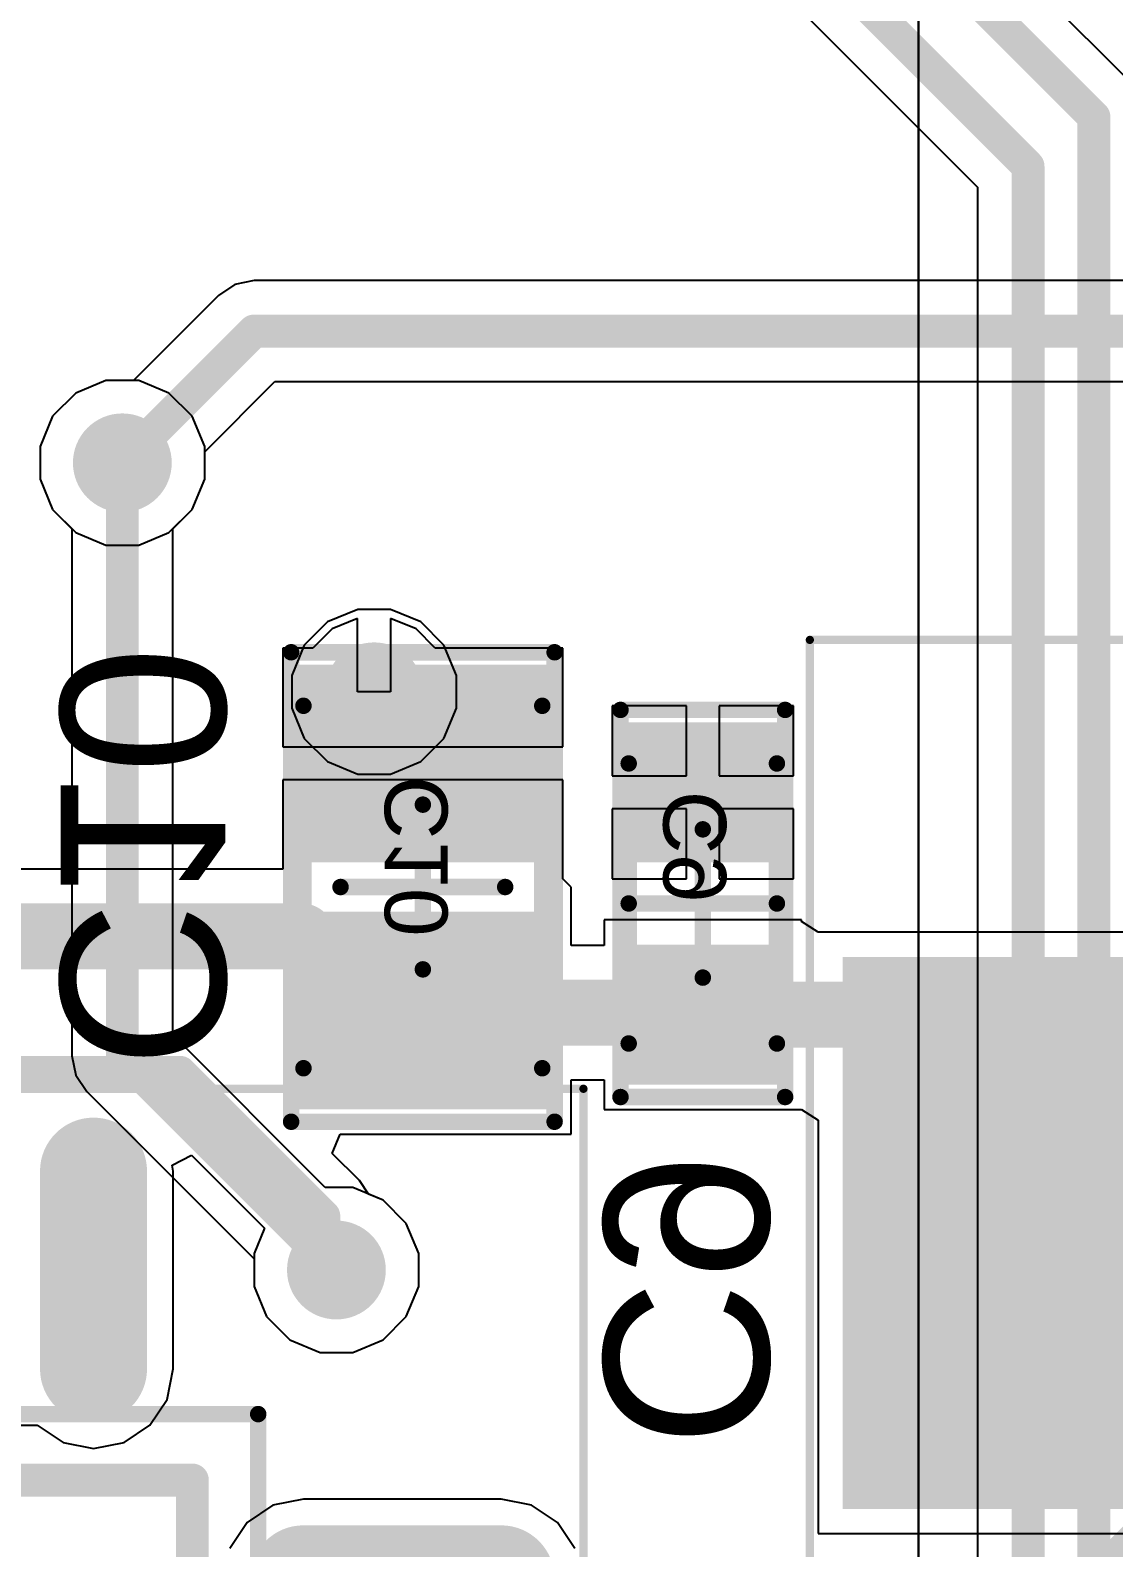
# Model space of a CAD drawing. Header units: inches. Extents: x -5 to 179, y -47 to 8.
# Drawn here: x 90.84 to 97.42, y -19.79 to -10.57 of the extents above; entities that cross this region are included whole.
import ezdxf

# ---------------------------------------------------------------- set-up
doc = ezdxf.new("R2010")
doc.units = ezdxf.units.IN
for name, color, linetype in [('Bottom 3D Body', 56, 'Continuous'), ('Bottom Courtyard', 56, 'Continuous'), ('Bottom Layer', 5, 'Continuous'), ('Bottom Overlay', 54, 'Continuous'), ('Bottom Paste', 16, 'Continuous'), ('Bottom Solder', 6, 'Continuous'), ('Mechanical 1', 6, 'Continuous'), ('Top Assembly', 56, 'Continuous'), ('Top Courtyard', 56, 'Continuous'), ('Top Layer', 1, 'Continuous'), ('Top Overlay', 2, 'Continuous'), ('Top Solder', 216, 'Continuous'), ('Via Holes', 16, 'Continuous')]:
    doc.layers.add(name, color=color, linetype=linetype)
doc.styles.add('Arial', font='', dxfattribs={"height": 0.2})
doc.styles.get('Arial').set_extended_font_data('Arial')

# ---------------------------------------------------------------- blocks, each defined once
blk = doc.blocks.new('TQFP80P1200X1200X120_44N_B_993')
at = {"layer": 'Bottom Layer'}
h = blk.add_hatch(color=5, dxfattribs=at)
edge = h.paths.add_edge_path()
edge.add_arc((-4, 5.275), 0.275, 180, 360)
edge.add_line((-3.725, 5.275), (-3.725, 6.475))
edge.add_arc((-4, 6.475), 0.275, 0, 180)
edge.add_line((-4.275, 6.475), (-4.275, 5.275))
h = blk.add_hatch(color=5, dxfattribs=at)
edge = h.paths.add_edge_path()
edge.add_arc((-6.475, 4), 0.275, 90, 270)
edge.add_line((-6.475, 3.725), (-5.275, 3.725))
edge.add_arc((-5.275, 4), 0.275, 270, 450)
edge.add_line((-5.275, 4.275), (-6.475, 4.275))
at = {"layer": 'Bottom Paste'}
h = blk.add_hatch(color=16, dxfattribs=at)
edge = h.paths.add_edge_path()
edge.add_arc((-4, 5.275), 0.275, 180, 360)
edge.add_line((-3.725, 5.275), (-3.725, 6.475))
edge.add_arc((-4, 6.475), 0.275, 0, 180)
edge.add_line((-4.275, 6.475), (-4.275, 5.275))
h = blk.add_hatch(color=16, dxfattribs=at)
edge = h.paths.add_edge_path()
edge.add_arc((-6.475, 4), 0.275, 90, 270)
edge.add_line((-6.475, 3.725), (-5.275, 3.725))
edge.add_arc((-5.275, 4), 0.275, 270, 450)
edge.add_line((-5.275, 4.275), (-6.475, 4.275))
at = {"layer": 'Bottom Solder'}
h = blk.add_hatch(color=6, dxfattribs=at)
edge = h.paths.add_edge_path()
edge.add_arc((-4, 5.275), 0.325, 180, 360)
edge.add_line((-3.675, 5.275), (-3.675, 6.475))
edge.add_arc((-4, 6.475), 0.325, 0, 180)
edge.add_line((-4.325, 6.475), (-4.325, 5.275))
h = blk.add_hatch(color=6, dxfattribs=at)
edge = h.paths.add_edge_path()
edge.add_arc((-6.475, 4), 0.325, 90, 270)
edge.add_line((-6.475, 3.675), (-5.275, 3.675))
edge.add_arc((-5.275, 4), 0.325, 270, 450)
edge.add_line((-5.275, 4.325), (-6.475, 4.325))
at = {"layer": 'Bottom 3D Body'}
for points in [[(5, 5, 0.1, 0.1, 0), (-5, 5, 0.1, 0.1, 0)], [(-5, -5, 0.1, 0.1, 0), (-5, 5, 0.1, 0.1, 0)]]:
    blk.add_lwpolyline(points, format="xyseb", dxfattribs=at)
blk.add_lwpolyline([(-5.025, 5, 0.05, 0.05, 1), (-4.975, 5, 0.05, 0.05, 1)], format="xyseb", close=True, dxfattribs=at)
blk.add_lwpolyline([(-5.025, 5, 0.05, 0.05, 1), (-4.975, 5, 0.05, 0.05, 1)], format="xyseb", close=True, dxfattribs=at)
at = {"layer": 'Bottom Courtyard'}
for points in [[(6.975, 6.975, 0.05, 0.05, 0), (-6.975, 6.975, 0.05, 0.05, 0)], [(-6.975, -6.975, 0.05, 0.05, 0), (-6.975, 6.975, 0.05, 0.05, 0)]]:
    blk.add_lwpolyline(points, format="xyseb", dxfattribs=at)
blk.add_lwpolyline([(-6.9875, 6.975, 0.025, 0.025, 1), (-6.9625, 6.975, 0.025, 0.025, 1)], format="xyseb", close=True, dxfattribs=at)
blk.add_lwpolyline([(-6.9875, 6.975, 0.025, 0.025, 1), (-6.9625, 6.975, 0.025, 0.025, 1)], format="xyseb", close=True, dxfattribs=at)
at = {"layer": 'Bottom Overlay'}
for points in [[(4.6, 4.6, 0.2, 0.2, 0), (-4.6, 4.6, 0.2, 0.2, 0)], [(-4.6, -4.6, 0.2, 0.2, 0), (-4.6, 4.6, 0.2, 0.2, 0)]]:
    blk.add_lwpolyline(points, format="xyseb", dxfattribs=at)
blk.add_lwpolyline([(-4.65, 4.6, 0.1, 0.1, 1), (-4.55, 4.6, 0.1, 0.1, 1)], format="xyseb", close=True, dxfattribs=at)
blk.add_lwpolyline([(-4.65, 4.6, 0.1, 0.1, 1), (-4.55, 4.6, 0.1, 0.1, 1)], format="xyseb", close=True, dxfattribs=at)
blk = doc.blocks.new('CAPC1608X06L_B_996')
at = {"layer": 'Bottom Layer'}
for points in [[(-0.3, 0.4), (-0.3, -0.4), (-1.05, -0.4), (-1.05, 0.4)], [(1.05, 0.4), (1.05, -0.4), (0.3, -0.4), (0.3, 0.4)]]:
    blk.add_hatch(color=5, dxfattribs=at).paths.add_polyline_path(points)
at = {"layer": 'Bottom Paste'}
for points in [[(-0.3, 0.4), (-0.3, -0.4), (-1.05, -0.4), (-1.05, 0.4)], [(1.05, 0.4), (1.05, -0.4), (0.3, -0.4), (0.3, 0.4)]]:
    blk.add_hatch(color=16, dxfattribs=at).paths.add_polyline_path(points)
at = {"layer": 'Bottom Solder'}
for points in [[(-0.25, 0.45), (-0.25, -0.45), (-1.1, -0.45), (-1.1, 0.45)], [(1.1, 0.45), (1.1, -0.45), (0.25, -0.45), (0.25, 0.45)]]:
    blk.add_hatch(color=6, dxfattribs=at).paths.add_polyline_path(points)
at = {"layer": 'Top Assembly'}
for points in [[(0.85, 0.45, 0.1, 0.1, 0), (-0.85, 0.45, 0.1, 0.1, 0)], [(-0.85, -0.45, 0.1, 0.1, 0), (-0.85, 0.45, 0.1, 0.1, 0)], [(0.85, -0.45, 0.1, 0.1, 0), (0.85, 0.45, 0.1, 0.1, 0)], [(0.85, -0.45, 0.1, 0.1, 0), (-0.85, -0.45, 0.1, 0.1, 0)]]:
    blk.add_lwpolyline(points, format="xyseb", dxfattribs=at)
for points in [[(-0.875, 0.45, 0.05, 0.05, 1), (-0.825, 0.45, 0.05, 0.05, 1)], [(-0.875, 0.45, 0.05, 0.05, 1), (-0.825, 0.45, 0.05, 0.05, 1)], [(0.825, 0.45, 0.05, 0.05, 1), (0.875, 0.45, 0.05, 0.05, 1)], [(0.825, 0.45, 0.05, 0.05, 1), (0.875, 0.45, 0.05, 0.05, 1)], [(-0.875, -0.45, 0.05, 0.05, 1), (-0.825, -0.45, 0.05, 0.05, 1)], [(-0.875, -0.45, 0.05, 0.05, 1), (-0.825, -0.45, 0.05, 0.05, 1)], [(0.825, -0.45, 0.05, 0.05, 1), (0.875, -0.45, 0.05, 0.05, 1)], [(0.825, -0.45, 0.05, 0.05, 1), (0.875, -0.45, 0.05, 0.05, 1)]]:
    blk.add_lwpolyline(points, format="xyseb", close=True, dxfattribs=at)
at = {"layer": 'Top Courtyard'}
for points in [[(-1.175, -0.5, 0.1, 0.1, 0), (-1.175, 0.5, 0.1, 0.1, 0)], [(1.175, 0.5, 0.1, 0.1, 0), (-1.175, 0.5, 0.1, 0.1, 0)], [(0, -0.45, 0.1, 0.1, 0), (0, 0.45, 0.1, 0.1, 0)], [(1.175, -0.5, 0.1, 0.1, 0), (1.175, 0.5, 0.1, 0.1, 0)], [(0.45, 0, 0.1, 0.1, 0), (-0.45, 0, 0.1, 0.1, 0)], [(1.175, -0.5, 0.1, 0.1, 0), (-1.175, -0.5, 0.1, 0.1, 0)]]:
    blk.add_lwpolyline(points, format="xyseb", dxfattribs=at)
for points in [[(-1.2, 0.5, 0.05, 0.05, 1), (-1.15, 0.5, 0.05, 0.05, 1)], [(-1.2, 0.5, 0.05, 0.05, 1), (-1.15, 0.5, 0.05, 0.05, 1)], [(-0.025, 0.45, 0.05, 0.05, 1), (0.025, 0.45, 0.05, 0.05, 1)], [(1.15, 0.5, 0.05, 0.05, 1), (1.2, 0.5, 0.05, 0.05, 1)], [(1.15, 0.5, 0.05, 0.05, 1), (1.2, 0.5, 0.05, 0.05, 1)], [(-0.475, 0, 0.05, 0.05, 1), (-0.425, 0, 0.05, 0.05, 1)], [(0.425, 0, 0.05, 0.05, 1), (0.475, 0, 0.05, 0.05, 1)], [(-1.2, -0.5, 0.05, 0.05, 1), (-1.15, -0.5, 0.05, 0.05, 1)], [(-1.2, -0.5, 0.05, 0.05, 1), (-1.15, -0.5, 0.05, 0.05, 1)], [(-0.025, -0.45, 0.05, 0.05, 1), (0.025, -0.45, 0.05, 0.05, 1)], [(1.15, -0.5, 0.05, 0.05, 1), (1.2, -0.5, 0.05, 0.05, 1)], [(1.15, -0.5, 0.05, 0.05, 1), (1.2, -0.5, 0.05, 0.05, 1)]]:
    blk.add_lwpolyline(points, format="xyseb", close=True, dxfattribs=at)
at = {"layer": 'Top Assembly', "style": 'Arial', "text_generation_flag": 2}
blk.add_text('C9', height=0.381, rotation=-180, dxfattribs=at).set_placement((-0.6849, 0.1416))
blk = doc.blocks.new('CAPC2012X11L_B_997')
at = {"layer": 'Bottom Layer'}
for points in [[(-0.2, 0.7), (-0.2, -0.7), (-1.3, -0.7), (-1.3, 0.7)], [(1.3, 0.7), (1.3, -0.7), (0.2, -0.7), (0.2, 0.7)]]:
    blk.add_hatch(color=5, dxfattribs=at).paths.add_polyline_path(points)
at = {"layer": 'Bottom Paste'}
for points in [[(-0.2, 0.7), (-0.2, -0.7), (-1.3, -0.7), (-1.3, 0.7)], [(1.3, 0.7), (1.3, -0.7), (0.2, -0.7), (0.2, 0.7)]]:
    blk.add_hatch(color=16, dxfattribs=at).paths.add_polyline_path(points)
at = {"layer": 'Bottom Solder'}
for points in [[(-0.15, 0.75), (-0.15, -0.75), (-1.35, -0.75), (-1.35, 0.75)], [(1.35, 0.75), (1.35, -0.75), (0.15, -0.75), (0.15, 0.75)]]:
    blk.add_hatch(color=6, dxfattribs=at).paths.add_polyline_path(points)
at = {"layer": 'Top Assembly'}
for points in [[(1.1, 0.725, 0.1, 0.1, 0), (-1.1, 0.725, 0.1, 0.1, 0)], [(-1.1, -0.725, 0.1, 0.1, 0), (-1.1, 0.725, 0.1, 0.1, 0)], [(1.1, -0.725, 0.1, 0.1, 0), (1.1, 0.725, 0.1, 0.1, 0)], [(1.1, -0.725, 0.1, 0.1, 0), (-1.1, -0.725, 0.1, 0.1, 0)]]:
    blk.add_lwpolyline(points, format="xyseb", dxfattribs=at)
for points in [[(-1.125, 0.725, 0.05, 0.05, 1), (-1.075, 0.725, 0.05, 0.05, 1)], [(-1.125, 0.725, 0.05, 0.05, 1), (-1.075, 0.725, 0.05, 0.05, 1)], [(1.075, 0.725, 0.05, 0.05, 1), (1.125, 0.725, 0.05, 0.05, 1)], [(1.075, 0.725, 0.05, 0.05, 1), (1.125, 0.725, 0.05, 0.05, 1)], [(-1.125, -0.725, 0.05, 0.05, 1), (-1.075, -0.725, 0.05, 0.05, 1)], [(-1.125, -0.725, 0.05, 0.05, 1), (-1.075, -0.725, 0.05, 0.05, 1)], [(1.075, -0.725, 0.05, 0.05, 1), (1.125, -0.725, 0.05, 0.05, 1)], [(1.075, -0.725, 0.05, 0.05, 1), (1.125, -0.725, 0.05, 0.05, 1)]]:
    blk.add_lwpolyline(points, format="xyseb", close=True, dxfattribs=at)
at = {"layer": 'Top Courtyard'}
for points in [[(1.425, 0.8, 0.1, 0.1, 0), (-1.425, 0.8, 0.1, 0.1, 0)], [(-1.425, -0.8, 0.1, 0.1, 0), (-1.425, 0.8, 0.1, 0.1, 0)], [(1.425, -0.8, 0.1, 0.1, 0), (1.425, 0.8, 0.1, 0.1, 0)], [(0, -0.5, 0.1, 0.1, 0), (0, 0.5, 0.1, 0.1, 0)], [(0.5, 0, 0.1, 0.1, 0), (-0.5, 0, 0.1, 0.1, 0)], [(1.425, -0.8, 0.1, 0.1, 0), (-1.425, -0.8, 0.1, 0.1, 0)]]:
    blk.add_lwpolyline(points, format="xyseb", dxfattribs=at)
for points in [[(-1.45, 0.8, 0.05, 0.05, 1), (-1.4, 0.8, 0.05, 0.05, 1)], [(-1.45, 0.8, 0.05, 0.05, 1), (-1.4, 0.8, 0.05, 0.05, 1)], [(1.4, 0.8, 0.05, 0.05, 1), (1.45, 0.8, 0.05, 0.05, 1)], [(1.4, 0.8, 0.05, 0.05, 1), (1.45, 0.8, 0.05, 0.05, 1)], [(-0.025, 0.5, 0.05, 0.05, 1), (0.025, 0.5, 0.05, 0.05, 1)], [(-0.525, 0, 0.05, 0.05, 1), (-0.475, 0, 0.05, 0.05, 1)], [(0.475, 0, 0.05, 0.05, 1), (0.525, 0, 0.05, 0.05, 1)], [(-0.025, -0.5, 0.05, 0.05, 1), (0.025, -0.5, 0.05, 0.05, 1)], [(-1.45, -0.8, 0.05, 0.05, 1), (-1.4, -0.8, 0.05, 0.05, 1)], [(-1.45, -0.8, 0.05, 0.05, 1), (-1.4, -0.8, 0.05, 0.05, 1)], [(1.4, -0.8, 0.05, 0.05, 1), (1.45, -0.8, 0.05, 0.05, 1)], [(1.4, -0.8, 0.05, 0.05, 1), (1.45, -0.8, 0.05, 0.05, 1)]]:
    blk.add_lwpolyline(points, format="xyseb", close=True, dxfattribs=at)
at = {"layer": 'Top Assembly', "style": 'Arial', "text_generation_flag": 2}
blk.add_text('C10', height=0.381, rotation=-180, dxfattribs=at).set_placement((-0.675, 0.15))
blk = doc.blocks.new('SOT230P700X180_4N_B_1000')
at = {"layer": 'Bottom Layer'}
for points in [[(-1.85, 2.8), (-1.85, 1.8), (-4, 1.8), (-4, 2.8)], [(4, 1.625), (4, -1.625), (1.85, -1.625), (1.85, 1.625)], [(-1.85, 0.5), (-1.85, -0.5), (-4, -0.5), (-4, 0.5)], [(-1.85, -1.8), (-1.85, -2.8), (-4, -2.8), (-4, -1.8)]]:
    blk.add_hatch(color=5, dxfattribs=at).paths.add_polyline_path(points)
at = {"layer": 'Bottom Paste'}
for points in [[(-1.85, 2.8), (-1.85, 1.8), (-4, 1.8), (-4, 2.8)], [(4, 1.625), (4, -1.625), (1.85, -1.625), (1.85, 1.625)], [(-1.85, 0.5), (-1.85, -0.5), (-4, -0.5), (-4, 0.5)], [(-1.85, -1.8), (-1.85, -2.8), (-4, -2.8), (-4, -1.8)]]:
    blk.add_hatch(color=16, dxfattribs=at).paths.add_polyline_path(points)
at = {"layer": 'Bottom Solder'}
for points in [[(-1.8, 2.85), (-1.8, 1.75), (-4.05, 1.75), (-4.05, 2.85)], [(4.05, 1.675), (4.05, -1.675), (1.8, -1.675), (1.8, 1.675)], [(-1.8, 0.55), (-1.8, -0.55), (-4.05, -0.55), (-4.05, 0.55)], [(-1.8, -1.75), (-1.8, -2.85), (-4.05, -2.85), (-4.05, -1.75)]]:
    blk.add_hatch(color=6, dxfattribs=at).paths.add_polyline_path(points)
at = {"layer": 'Bottom Courtyard'}
for points in [[(4.25, 3.6, 0.05, 0.05, 0), (-4.25, 3.6, 0.05, 0.05, 0)], [(-4.25, 3.6, 0.05, 0.05, 0), (-4.25, -3.6, 0.05, 0.05, 0)], [(4.25, 3.6, 0.05, 0.05, 0), (4.25, -3.6, 0.05, 0.05, 0)], [(0, 0.5, 0.1, 0.1, 0), (0, -0.5, 0.1, 0.1, 0)], [(0.5, 0, 0.1, 0.1, 0), (-0.5, 0, 0.1, 0.1, 0)], [(4.25, -3.6, 0.05, 0.05, 0), (-4.25, -3.6, 0.05, 0.05, 0)]]:
    blk.add_lwpolyline(points, format="xyseb", dxfattribs=at)
for points in [[(-4.2625, 3.6, 0.025, 0.025, 1), (-4.2375, 3.6, 0.025, 0.025, 1)], [(-4.2625, 3.6, 0.025, 0.025, 1), (-4.2375, 3.6, 0.025, 0.025, 1)], [(4.2375, 3.6, 0.025, 0.025, 1), (4.2625, 3.6, 0.025, 0.025, 1)], [(4.2375, 3.6, 0.025, 0.025, 1), (4.2625, 3.6, 0.025, 0.025, 1)], [(-0.025, 0.5, 0.05, 0.05, 1), (0.025, 0.5, 0.05, 0.05, 1)], [(-0.525, 0, 0.05, 0.05, 1), (-0.475, 0, 0.05, 0.05, 1)], [(0.475, 0, 0.05, 0.05, 1), (0.525, 0, 0.05, 0.05, 1)], [(-0.025, -0.5, 0.05, 0.05, 1), (0.025, -0.5, 0.05, 0.05, 1)], [(-4.2625, -3.6, 0.025, 0.025, 1), (-4.2375, -3.6, 0.025, 0.025, 1)], [(-4.2625, -3.6, 0.025, 0.025, 1), (-4.2375, -3.6, 0.025, 0.025, 1)], [(4.2375, -3.6, 0.025, 0.025, 1), (4.2625, -3.6, 0.025, 0.025, 1)], [(4.2375, -3.6, 0.025, 0.025, 1), (4.2625, -3.6, 0.025, 0.025, 1)]]:
    blk.add_lwpolyline(points, format="xyseb", close=True, dxfattribs=at)
at = {"layer": 'Bottom Overlay'}
for points in [[(-1.55, 3.35, 0.2, 0.2, 0), (-1.55, -3.35, 0.2, 0.2, 0)], [(1.55, 3.35, 0.2, 0.2, 0), (-1.55, 3.35, 0.2, 0.2, 0)], [(1.55, 3.35, 0.2, 0.2, 0), (1.55, -3.35, 0.2, 0.2, 0)], [(1.55, -3.35, 0.2, 0.2, 0), (-1.55, -3.35, 0.2, 0.2, 0)]]:
    blk.add_lwpolyline(points, format="xyseb", dxfattribs=at)
for points in [[(-1.6, 3.35, 0.1, 0.1, 1), (-1.5, 3.35, 0.1, 0.1, 1)], [(-1.6, 3.35, 0.1, 0.1, 1), (-1.5, 3.35, 0.1, 0.1, 1)], [(1.5, 3.35, 0.1, 0.1, 1), (1.6, 3.35, 0.1, 0.1, 1)], [(1.5, 3.35, 0.1, 0.1, 1), (1.6, 3.35, 0.1, 0.1, 1)], [(-2.8, -3.35, 0.25, 0.25, 1), (-3.05, -3.35, 0.25, 0.25, 1)], [(-3.1125, -3.35, 0.125, 0.125, 1), (-2.9875, -3.35, 0.125, 0.125, 1)], [(-2.8625, -3.35, 0.125, 0.125, 1), (-2.7375, -3.35, 0.125, 0.125, 1)], [(-1.6, -3.35, 0.1, 0.1, 1), (-1.5, -3.35, 0.1, 0.1, 1)], [(-1.6, -3.35, 0.1, 0.1, 1), (-1.5, -3.35, 0.1, 0.1, 1)], [(1.5, -3.35, 0.1, 0.1, 1), (1.6, -3.35, 0.1, 0.1, 1)], [(1.5, -3.35, 0.1, 0.1, 1), (1.6, -3.35, 0.1, 0.1, 1)]]:
    blk.add_lwpolyline(points, format="xyseb", close=True, dxfattribs=at)

msp = doc.modelspace()

# ---------------------------------------------------------------- hatches: boundary and pattern name
at = {"layer": 'Bottom Layer'}
h = msp.add_hatch(color=5, dxfattribs=at)
edge = h.paths.add_edge_path()
edge.add_arc((91.4, -13.2), 0.3, 0, 360)
h = msp.add_hatch(color=5, dxfattribs=at)
edge = h.paths.add_edge_path()
edge.add_arc((92.929, -14.59), 0.3, 0, 360)
h = msp.add_hatch(color=5, dxfattribs=at)
edge = h.paths.add_edge_path()
edge.add_arc((92.7, -18.1), 0.3, 0, 360)
at = {"layer": 'Top Layer'}
h = msp.add_hatch(color=1, dxfattribs=at)
edge = h.paths.add_edge_path()
edge.add_arc((91.4, -13.2), 0.3, 0, 360)
h = msp.add_hatch(color=1, dxfattribs=at)
edge = h.paths.add_edge_path()
edge.add_arc((92.929, -14.59), 0.3, 0, 360)
h = msp.add_hatch(color=1, dxfattribs=at)
edge = h.paths.add_edge_path()
edge.add_arc((92.7, -18.1), 0.3, 0, 360)
at = {"layer": 'Via Holes'}
h = msp.add_hatch(color=7, dxfattribs=at)
edge = h.paths.add_edge_path()
edge.add_arc((91.4, -13.2), 0.15, 0, 360)
h = msp.add_hatch(color=7, dxfattribs=at)
edge = h.paths.add_edge_path()
edge.add_arc((92.929, -14.59), 0.15, 0, 360)
h = msp.add_hatch(color=7, dxfattribs=at)
edge = h.paths.add_edge_path()
edge.add_arc((92.7, -18.1), 0.15, 0, 360)

# ---------------------------------------------------------------- linework, layer by layer
at = {"layer": 'Bottom Layer'}
for p, q in [((92.0829, -12.1174), (91.9837, -12.1837)), ((92.2, -12.0941), (92.0829, -12.1174)), ((102.1733, -12.0941), (92.2, -12.0941)), ((92.2, -12.0941), (92.2, -12.0941)), ((91.9837, -12.1837), (91.4674, -12.7)), ((91.9837, -12.1837), (91.9837, -12.1837)), ((91.3005, -12.7), (91.1168, -12.7761)), ((91.4674, -12.7), (91.3005, -12.7)), ((91.9, -13.1326), (92.3267, -12.7059)), ((92.3267, -12.7059), (102.3, -12.7059)), ((91.1168, -12.7761), (90.9761, -12.9168)), ((90.9761, -12.9168), (90.9, -13.1005)), ((90.9, -13.1005), (90.9, -13.2995)), ((91.9, -13.2995), (91.9, -13.1326)), ((90.9, -13.2995), (90.9761, -13.4832)), ((91.8239, -13.4832), (91.9, -13.2995)), ((90.9761, -13.4832), (91.1168, -13.6239)), ((91.6832, -13.6239), (91.8239, -13.4832)), ((91.1168, -13.6239), (91.3005, -13.7)), ((91.4995, -13.7), (91.6832, -13.6239)), ((91.3005, -13.7), (91.4995, -13.7)), ((92.829, -14.1443), (92.6741, -14.2085)), ((92.829, -14.59), (92.829, -14.1443)), ((93.1839, -14.2085), (93.029, -14.1443)), ((93.029, -14.1443), (93.029, -14.59)), ((92.6741, -14.2085), (92.5576, -14.325)), ((93.3004, -14.325), (93.1839, -14.2085)), ((92.5576, -14.325), (92.375, -14.325)), ((92.375, -14.325), (92.375, -14.925)), ((94.075, -14.325), (93.3004, -14.325)), ((94.075, -14.925), (94.075, -14.325)), ((93.029, -14.59), (92.829, -14.59)), ((94.825, -14.675), (94.375, -14.675)), ((94.375, -14.675), (94.375, -15.1)), ((94.825, -15.1), (94.825, -14.675)), ((95.475, -14.675), (95.025, -14.675)), ((95.025, -14.675), (95.025, -15.1)), ((95.475, -15.1), (95.475, -14.675)), ((92.375, -14.925), (93.225, -14.925)), ((93.225, -14.925), (94.075, -14.925)), ((94.375, -15.1), (94.825, -15.1)), ((95.025, -15.1), (95.475, -15.1)), ((93.225, -15.125), (92.375, -15.125)), ((92.375, -15.125), (92.375, -15.6672)), ((94.075, -15.125), (93.225, -15.125)), ((94.075, -15.725), (94.075, -15.125)), ((94.825, -15.3), (94.375, -15.3)), ((94.375, -15.3), (94.375, -15.725)), ((94.825, -15.725), (94.825, -15.3)), ((95.475, -15.3), (95.025, -15.3)), ((95.025, -15.3), (95.025, -15.725)), ((95.475, -15.725), (95.475, -15.3)), ((92.375, -15.6672), (90.575, -15.6672)), ((94.125, -15.775), (94.075, -15.725)), ((94.375, -15.725), (94.825, -15.725)), ((95.025, -15.725), (95.475, -15.725)), ((94.125, -16.1297), (94.125, -15.775)), ((94.125, -15.775), (94.125, -15.775)), ((95.525, -15.975), (94.325, -15.975)), ((94.325, -15.975), (94.325, -16.1297)), ((95.525, -15.9848), (95.525, -15.975)), ((95.625, -16.05), (95.525, -15.9848)), ((98.175, -16.05), (95.625, -16.05)), ((94.325, -16.1297), (94.125, -16.1297)), ((94.125, -17.275), (94.125, -16.9453)), ((94.125, -16.9453), (94.325, -16.9453)), ((94.325, -16.9453), (94.325, -17.125)), ((94.325, -17.125), (95.525, -17.125)), ((95.525, -17.125), (95.625, -17.1902)), ((95.625, -17.1902), (95.625, -19.7)), ((92.6749, -17.3923), (92.7235, -17.275)), ((92.7235, -17.275), (94.125, -17.275)), ((91.7022, -17.4644), (91.8193, -17.4019)), ((91.8193, -17.4019), (92.2638, -17.8464)), ((92.8398, -17.5572), (92.6749, -17.3923)), ((91.7093, -17.5), (91.7022, -17.4644)), ((91.7093, -18.7), (91.7093, -17.5)), ((92.8947, -17.6395), (92.8398, -17.5572)), ((92.9832, -17.6761), (92.8947, -17.6395)), ((93.1239, -17.8168), (92.9832, -17.6761)), ((92.2638, -17.8464), (92.2, -18.0005)), ((93.2, -18.0005), (93.1239, -17.8168)), ((92.2, -18.0005), (92.2, -18.1995)), ((93.2, -18.1995), (93.2, -18.0005)), ((92.2, -18.1995), (92.2761, -18.3832)), ((93.1239, -18.3832), (93.2, -18.1995)), ((92.2761, -18.3832), (92.4168, -18.5239)), ((92.9832, -18.5239), (93.1239, -18.3832)), ((92.4168, -18.5239), (92.6005, -18.6)), ((92.6005, -18.6), (92.7995, -18.6)), ((92.7995, -18.6), (92.9832, -18.5239)), ((91.6724, -18.8853), (91.7093, -18.7)), ((91.5675, -19.0424), (91.6724, -18.8853)), ((90.7675, -19.0424), (90.8826, -19.0424)), ((90.8826, -19.0424), (91.0397, -19.1474)), ((91.4103, -19.1474), (91.5675, -19.0424)), ((91.0397, -19.1474), (91.225, -19.1843)), ((91.225, -19.1843), (91.4103, -19.1474)), ((92.5, -19.4907), (92.3146, -19.5276)), ((93.7, -19.4907), (92.5, -19.4907)), ((93.8853, -19.5276), (93.7, -19.4907)), ((92.3146, -19.5276), (92.1575, -19.6325)), ((94.0424, -19.6325), (93.8853, -19.5276)), ((92.1575, -19.6325), (92.0525, -19.7897)), ((94.1474, -19.7897), (94.0424, -19.6325)), ((95.625, -19.7), (98.175, -19.7))]:
    msp.add_line(p, q, dxfattribs=at)
for points in [[(91.4, -13.2, 0.2, 0.2, 0), (92.2, -12.4, 0.2, 0.2, 0)], [(92.2, -12.4, 0.2, 0.2, 0), (102.3, -12.4, 0.2, 0.2, 0)], [(89.975, -16.075, 0.4, 0.4, 0), (92.4907, -16.075, 0.4, 0.4, 0)], [(92.4907, -16.075, 0.4, 0.4, 0), (92.5907, -16.175, 0.4, 0.4, 0)], [(92.5907, -16.175, 0.4, 0.4, 0), (92.875, -16.175, 0.4, 0.4, 0)], [(92.875, -16.175, 0.4, 0.4, 0), (93.2375, -16.5375, 0.4, 0.4, 0)], [(93.2375, -16.5375, 0.4, 0.4, 0), (94.9125, -16.5375, 0.4, 0.4, 0)], [(94.9125, -16.5375, 0.4, 0.4, 0), (94.925, -16.55, 0.4, 0.4, 0)], [(94.925, -16.55, 0.4, 0.4, 0), (96.025, -16.55, 0.4, 0.4, 0)], [(96.025, -16.55, 0.4, 0.4, 0), (96.9, -17.425, 0.4, 0.4, 0)], [(90.7, -16.9, 0.2, 0.2, 0), (91.75, -16.9, 0.2, 0.2, 0)], [(91.75, -16.9, 0.2, 0.2, 0), (92.6235, -17.7735, 0.2, 0.2, 0)], [(96.9, -17.875, 0.4, 0.4, 0), (96.9, -17.425, 0.4, 0.4, 0)], [(92.6235, -18.0235, 0.2, 0.2, 0), (92.6235, -17.7735, 0.2, 0.2, 0)], [(96.9, -17.875, 0.4, 0.4, 0), (102.75, -17.875, 0.4, 0.4, 0)], [(92.6235, -18.0235, 0.2, 0.2, 0), (92.7, -18.1, 0.2, 0.2, 0)]]:
    msp.add_lwpolyline(points, format="xyseb", dxfattribs=at)
for points in [[(92.15, -12.4, 0.1, 0.1, 1), (92.25, -12.4, 0.1, 0.1, 1)], [(92.15, -12.4, 0.1, 0.1, 1), (92.25, -12.4, 0.1, 0.1, 1)], [(91.35, -13.2, 0.1, 0.1, 1), (91.45, -13.2, 0.1, 0.1, 1)], [(92.3907, -16.075, 0.2, 0.2, 1), (92.5907, -16.075, 0.2, 0.2, 1)], [(92.3907, -16.075, 0.2, 0.2, 1), (92.5907, -16.075, 0.2, 0.2, 1)], [(92.4907, -16.175, 0.2, 0.2, 1), (92.6907, -16.175, 0.2, 0.2, 1)], [(92.4907, -16.175, 0.2, 0.2, 1), (92.6907, -16.175, 0.2, 0.2, 1)], [(92.775, -16.175, 0.2, 0.2, 1), (92.975, -16.175, 0.2, 0.2, 1)], [(92.775, -16.175, 0.2, 0.2, 1), (92.975, -16.175, 0.2, 0.2, 1)], [(93.1375, -16.5375, 0.2, 0.2, 1), (93.3375, -16.5375, 0.2, 0.2, 1)], [(93.1375, -16.5375, 0.2, 0.2, 1), (93.3375, -16.5375, 0.2, 0.2, 1)], [(94.8125, -16.5375, 0.2, 0.2, 1), (95.0125, -16.5375, 0.2, 0.2, 1)], [(94.8125, -16.5375, 0.2, 0.2, 1), (95.0125, -16.5375, 0.2, 0.2, 1)], [(94.825, -16.55, 0.2, 0.2, 1), (95.025, -16.55, 0.2, 0.2, 1)], [(94.825, -16.55, 0.2, 0.2, 1), (95.025, -16.55, 0.2, 0.2, 1)], [(95.925, -16.55, 0.2, 0.2, 1), (96.125, -16.55, 0.2, 0.2, 1)], [(95.925, -16.55, 0.2, 0.2, 1), (96.125, -16.55, 0.2, 0.2, 1)], [(91.7, -16.9, 0.1, 0.1, 1), (91.8, -16.9, 0.1, 0.1, 1)], [(91.7, -16.9, 0.1, 0.1, 1), (91.8, -16.9, 0.1, 0.1, 1)], [(96.8, -17.425, 0.2, 0.2, 1), (97, -17.425, 0.2, 0.2, 1)], [(96.8, -17.425, 0.2, 0.2, 1), (97, -17.425, 0.2, 0.2, 1)], [(92.5735, -17.7735, 0.1, 0.1, 1), (92.6735, -17.7735, 0.1, 0.1, 1)], [(92.5735, -17.7735, 0.1, 0.1, 1), (92.6735, -17.7735, 0.1, 0.1, 1)], [(96.8, -17.875, 0.2, 0.2, 1), (97, -17.875, 0.2, 0.2, 1)], [(96.8, -17.875, 0.2, 0.2, 1), (97, -17.875, 0.2, 0.2, 1)], [(92.5735, -18.0235, 0.1, 0.1, 1), (92.6735, -18.0235, 0.1, 0.1, 1)], [(92.5735, -18.0235, 0.1, 0.1, 1), (92.6735, -18.0235, 0.1, 0.1, 1)], [(92.65, -18.1, 0.1, 0.1, 1), (92.75, -18.1, 0.1, 0.1, 1)]]:
    msp.add_lwpolyline(points, format="xyseb", close=True, dxfattribs=at)
at = {"layer": 'Mechanical 1'}
msp.add_lwpolyline([(87.875, -29.825, 0.8, 0.8, 0), (100.7, -17, 0.8, 0.8, 0)], format="xyseb", dxfattribs=at)
at = {"layer": 'Top Layer'}
for p, q in [((97.5163, -10.8837), (89.8163, -3.1837)), ((89.3075, -4.24), (96.5941, -11.5267)), ((96.5941, -11.5267), (96.5941, -23.2643)), ((91.3005, -12.7), (91.1168, -12.7761)), ((91.4995, -12.7), (91.3005, -12.7)), ((91.6832, -12.7761), (91.4995, -12.7)), ((91.1168, -12.7761), (90.9761, -12.9168)), ((91.8239, -12.9168), (91.6832, -12.7761)), ((90.9761, -12.9168), (90.9, -13.1005)), ((91.9, -13.1005), (91.8239, -12.9168)), ((90.9, -13.1005), (90.9, -13.2995)), ((91.9, -13.2995), (91.9, -13.1005)), ((90.9, -13.2995), (90.9761, -13.4832)), ((91.8239, -13.4832), (91.9, -13.2995)), ((90.9761, -13.4832), (91.0941, -13.6012)), ((91.7059, -13.6012), (91.8239, -13.4832)), ((91.0941, -13.6012), (91.0941, -16.8)), ((91.7059, -16.6733), (91.7059, -13.6012)), ((92.8295, -14.09), (92.6458, -14.1661)), ((93.0285, -14.09), (92.8295, -14.09)), ((93.2122, -14.1661), (93.0285, -14.09)), ((92.6458, -14.1661), (92.5051, -14.3068)), ((93.3529, -14.3068), (93.2122, -14.1661)), ((92.5051, -14.3068), (92.429, -14.4905)), ((93.429, -14.4905), (93.3529, -14.3068)), ((92.429, -14.4905), (92.429, -14.6895)), ((93.429, -14.6895), (93.429, -14.4905)), ((92.429, -14.6895), (92.5051, -14.8732)), ((93.3529, -14.8732), (93.429, -14.6895)), ((92.5051, -14.8732), (92.6458, -15.0139)), ((93.2122, -15.0139), (93.3529, -14.8732)), ((92.6458, -15.0139), (92.8295, -15.09)), ((93.0285, -15.09), (93.2122, -15.0139)), ((92.8295, -15.09), (93.0285, -15.09)), ((92.6326, -17.6), (91.7059, -16.6733)), ((91.0941, -16.8), (91.0941, -16.8)), ((91.0941, -16.8), (91.1174, -16.9171)), ((91.1174, -16.9171), (91.1837, -17.0163)), ((91.1837, -17.0163), (92.2, -18.0326)), ((92.7995, -17.6), (92.6326, -17.6)), ((92.9832, -17.6761), (92.7995, -17.6)), ((93.1239, -17.8168), (92.9832, -17.6761)), ((93.2, -18.0005), (93.1239, -17.8168)), ((92.2, -18.0326), (92.2, -18.1995)), ((93.2, -18.1995), (93.2, -18.0005)), ((92.2, -18.1995), (92.2761, -18.3832)), ((93.1239, -18.3832), (93.2, -18.1995)), ((92.2761, -18.3832), (92.4168, -18.5239)), ((92.9832, -18.5239), (93.1239, -18.3832)), ((92.4168, -18.5239), (92.6005, -18.6)), ((92.6005, -18.6), (92.7995, -18.6)), ((92.7995, -18.6), (92.9832, -18.5239))]:
    msp.add_line(p, q, dxfattribs=at)
for points in [[(89.6, -3.4, 0.2, 0.2, 0), (97.3, -11.1, 0.2, 0.2, 0)], [(89.4, -3.9, 0.2, 0.2, 0), (96.9, -11.4, 0.2, 0.2, 0)], [(97.3, -22.5, 0.2, 0.2, 0), (97.3, -11.1, 0.2, 0.2, 0)], [(96.9, -23.6, 0.2, 0.2, 0), (96.9, -11.4, 0.2, 0.2, 0)], [(91.4, -16.8, 0.2, 0.2, 0), (91.4, -13.2, 0.2, 0.2, 0)], [(91.4, -16.8, 0.2, 0.2, 0), (92.7, -18.1, 0.2, 0.2, 0)]]:
    msp.add_lwpolyline(points, format="xyseb", dxfattribs=at)
for points in [[(97.25, -11.1, 0.1, 0.1, 1), (97.35, -11.1, 0.1, 0.1, 1)], [(97.25, -11.1, 0.1, 0.1, 1), (97.35, -11.1, 0.1, 0.1, 1)], [(96.85, -11.4, 0.1, 0.1, 1), (96.95, -11.4, 0.1, 0.1, 1)], [(96.85, -11.4, 0.1, 0.1, 1), (96.95, -11.4, 0.1, 0.1, 1)], [(91.35, -13.2, 0.1, 0.1, 1), (91.45, -13.2, 0.1, 0.1, 1)], [(91.35, -16.8, 0.1, 0.1, 1), (91.45, -16.8, 0.1, 0.1, 1)], [(91.35, -16.8, 0.1, 0.1, 1), (91.45, -16.8, 0.1, 0.1, 1)], [(92.65, -18.1, 0.1, 0.1, 1), (92.75, -18.1, 0.1, 0.1, 1)]]:
    msp.add_lwpolyline(points, format="xyseb", close=True, dxfattribs=at)
at = {"layer": 'Top Overlay'}
msp.add_line((96.2349, -24.3309), (96.2351, -4.1642), dxfattribs=at)
at = {"layer": 'Top Solder'}
msp.add_line((96.2351, -4.1642), (96.2349, -24.3309), dxfattribs=at)

# ---------------------------------------------------------------- block references
for name, p, rotation in [('SOT230P700X180_4N_B_1000', (99.825, -17.875), 180), ('CAPC2012X11L_B_997', (93.225, -15.775), 270), ('CAPC1608X06L_B_996', (94.925, -15.875), 270), ('TQFP80P1200X1200X120_44N_B_993', (87.225, -23.975), 270)]:
    msp.add_blockref(name, p, dxfattribs=dict(rotation=rotation))

# ---------------------------------------------------------------- texts
at = {"layer": 'Bottom Overlay', "style": 'Arial', "text_generation_flag": 2}
for s, p in [('C10', (91.025, -16.875)), ('C9', (94.325, -19.175))]:
    msp.add_text(s, height=1, rotation=270, dxfattribs=at).set_placement(p)

doc.saveas('drawing.dxf')
